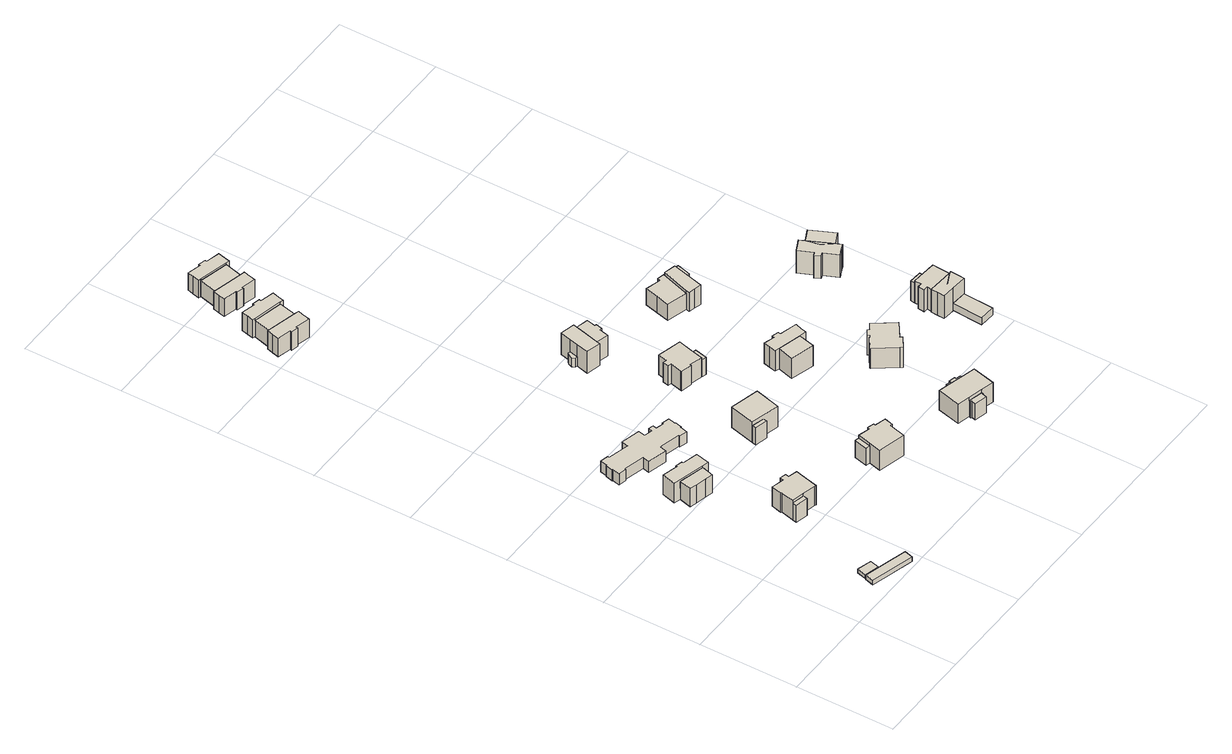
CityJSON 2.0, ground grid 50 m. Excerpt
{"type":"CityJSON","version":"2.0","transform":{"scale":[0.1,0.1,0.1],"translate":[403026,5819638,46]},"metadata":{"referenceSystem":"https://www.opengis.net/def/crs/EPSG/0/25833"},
"CityObjects":{
"building1":{"type":"Building","attributes":{"Gemeindeschluessel":"11000010","BezugspunktDach":"2200","function":"31001_2000","measuredHeight":2.18,"storeysAboveGround":1},"address":[{"country":"Germany","locality":"Berlin","thoroughfareNumber":"15 (45)","thoroughfareName":"Brebacher Weg"}],"geometry":[{"type":"Solid","lod":"1","boundaries":[[[[0,1,2,3]],[[4,5,6,7]],[[4,7,3,2]],[[5,4,2,1]],[[6,5,1,0]],[[7,6,0,3]]]]}]},
"building2":{"type":"Building","attributes":{"Gemeindeschluessel":"11000010","BezugspunktDach":"2200","function":"31001_2000","measuredHeight":2.57,"storeysAboveGround":1},"address":[{"country":"Germany","locality":"Berlin","thoroughfareNumber":"15 (39)","thoroughfareName":"Brebacher Weg"}],"geometry":[{"type":"Solid","lod":"1","boundaries":[[[[8,9,10,11]],[[12,13,14,15]],[[12,15,11,10]],[[13,12,10,9]],[[14,13,9,8]],[[15,14,8,11]]]]}]},
"building3":{"type":"Building","attributes":{"Gemeindeschluessel":"11000010","function":"31001_1010"},"address":[{"country":"Germany","locality":"Berlin","thoroughfareNumber":"12","thoroughfareName":"Landhausring"}],"children":["building3-1","building3-2"]},
"building3-1":{"type":"BuildingPart","attributes":{"BezugspunktDach":"2200","measuredHeight":12.74,"storeysAboveGround":2},"parents":["building3"],"geometry":[{"type":"MultiSurface","lod":"1","boundaries":[[[16,17,18,19,20,21,22,23,24]],[[25,26,27,28,29,30,31,32,33]],[[25,33,24,23]],[[26,25,23,22]],[[27,26,22,21]],[[28,27,21,20]],[[29,28,20,19]],[[30,29,19,18]],[[31,30,18,17]],[[32,31,17,16]],[[33,34,35,36,37,32,16,24]],[[38,39,40]],[[38,40,36,35,34]],[[40,39,32,37,36]]]}]},
"building3-2":{"type":"BuildingPart","attributes":{"BezugspunktDach":"2200","measuredHeight":12.77,"storeysAboveGround":2},"parents":["building3"],"geometry":[{"type":"Solid","lod":"1","boundaries":[[[[41,42,43,37,36,35,44]],[[34,40,32,45,46,47,48]],[[34,48,44,35]],[[45,32,37,43]],[[46,45,43,42]],[[47,46,42,41]],[[48,47,41,44]],[[40,34,35,36]],[[32,40,36,37]]]]}]},
"building4":{"type":"Building","attributes":{"Gemeindeschluessel":"11000010","function":"31001_1010"},"address":[{"country":"Germany","locality":"Berlin","thoroughfareNumber":"13","thoroughfareName":"Landhausring"}],"children":["building4-1","building4-2"]},
"building4-1":{"type":"BuildingPart","attributes":{"BezugspunktDach":"2200","measuredHeight":13.83,"storeysAboveGround":2},"parents":["building4"],"geometry":[{"type":"MultiSurface","lod":"1","boundaries":[[[49,50,51,52,53,54,55,56,57,58,59,60,61,62]],[[63,64,65,66,67,68,69,70,71,72,73,74,75,76]],[[63,76,62,61]],[[64,63,61,60]],[[65,64,60,59]],[[66,65,59,58]],[[67,66,58,57]],[[68,67,57,56]],[[69,68,56,55]],[[70,69,55,54]],[[71,70,54,53]],[[72,71,53,52]],[[73,72,52,51]],[[74,73,51,50]],[[75,74,50,49]],[[76,77,78,49,62]],[[75,79,78,77,76]]]}]},
"building4-2":{"type":"BuildingPart","attributes":{"BezugspunktDach":"2200","measuredHeight":9.96,"storeysAboveGround":2},"parents":["building4"],"geometry":[{"type":"Solid","lod":"1","boundaries":[[[[80,78,77,81]],[[76,75,82,83]],[[76,83,81,77]],[[82,75,78,80]],[[83,82,80,81]],[[75,76,77,78]]]]}]},
"building5":{"type":"Building","attributes":{"Gemeindeschluessel":"11000010","BezugspunktDach":"2200","function":"31001_1010","measuredHeight":6.43,"storeysAboveGround":1},"address":[{"country":"Germany","locality":"Berlin","thoroughfareNumber":"2","thoroughfareName":"Landhausring"}],"geometry":[{"type":"Solid","lod":"1","boundaries":[[[[84,85,86,87,88,89,90,91,92,93,94,95,96,97,98,99,100,101,102,103,104,105,106,107,108,109,110,111,112,113,114,115]],[[116,117,118,119,120,121,122,123,124,125,126,127,128,129,130,131,132,133,134,135,136,137,138,139,140,141,142,143,144,145,146,147]],[[116,147,115,114]],[[117,116,114,113]],[[118,117,113,112]],[[119,118,112,111]],[[120,119,111,110]],[[121,120,110,109]],[[122,121,109,108]],[[123,122,108,107]],[[124,123,107,106]],[[125,124,106,105]],[[126,125,105,104]],[[127,126,104,103]],[[128,127,103,102]],[[129,128,102,101]],[[130,129,101,100]],[[131,130,100,99]],[[132,131,99,98]],[[133,132,98,97]],[[134,133,97,96]],[[135,134,96,95]],[[136,135,95,94]],[[137,136,94,93]],[[138,137,93,92]],[[139,138,92,91]],[[140,139,91,90]],[[141,140,90,89]],[[142,141,89,88]],[[143,142,88,87]],[[144,143,87,86]],[[145,144,86,85]],[[146,145,85,84]],[[147,146,84,115]]]]}]},
"building6":{"type":"Building","attributes":{"name":"Haus 49","Gemeindeschluessel":"11000010","function":"31001_3051"},"address":[{"country":"Germany","locality":"Berlin","thoroughfareNumber":"15 (59)","thoroughfareName":"Brebacher Weg"}],"children":["building6-1","building6-2","building6-3"]},
"building6-1":{"type":"BuildingPart","attributes":{"BezugspunktDach":"2200","measuredHeight":12.03,"storeysAboveGround":2},"parents":["building6"],"geometry":[{"type":"MultiSurface","lod":"1","boundaries":[[[148,149,150,151,152,153,154,155,156,157,158,159]],[[160,161,162,163,164,165,166,167,168,169,170,171]],[[160,171,159,158]],[[161,160,158,157]],[[162,161,157,156]],[[163,162,163,172,173,156,155]],[[164,163,155,154]],[[165,164,154,153]],[[166,165,153,152]],[[167,166,152,151]],[[168,167,151,150]],[[169,168,150,149]],[[170,169,149,148]],[[171,170,148,159]],[[173,172,163,162]]]}]},
"building6-2":{"type":"BuildingPart","attributes":{"BezugspunktDach":"2200","measuredHeight":11.83,"storeysAboveGround":2},"parents":["building6"],"geometry":[{"type":"MultiSurface","lod":"1","boundaries":[[[174,175,176,177,178,179,180,181,182,183,184,185]],[[186,187,188,189,190,191,192,193,194,195,196,197]],[[186,197,185,184]],[[187,186,184,183]],[[188,187,183,182]],[[189,188,182,181]],[[190,189,181,180]],[[191,190,180,179]],[[192,191,179,178]],[[193,192,178,177]],[[194,193,177,176]],[[195,194,176,175]],[[198,199,200,201,175,174]],[[197,196,174,185]],[[202,196,203,199,198]],[[195,201,200,199,203]]]}]},
"building6-3":{"type":"BuildingPart","attributes":{"BezugspunktDach":"2200","measuredHeight":11.91,"storeysAboveGround":2},"parents":["building6"],"geometry":[{"type":"MultiSurface","lod":"1","boundaries":[[[172,200,199,198,173]],[[204,205,206,163,162]],[[204,162,173,198]],[[205,204,196,203]],[[206,205,199,203,195]],[[163,206,200,172]],[[203,196,207,198,199]],[[195,203,199,200]],[[163,208,172,173,162]]]}]},
"building7":{"type":"Building","attributes":{"Gemeindeschluessel":"11000010","function":"31001_1010"},"address":[{"country":"Germany","locality":"Berlin","thoroughfareNumber":"11","thoroughfareName":"Landhausring"}],"children":["building7-1","building7-2"]},
"building7-1":{"type":"BuildingPart","attributes":{"BezugspunktDach":"2200","measuredHeight":14.4,"storeysAboveGround":2},"parents":["building7"],"geometry":[{"type":"MultiSurface","lod":"1","boundaries":[[[209,210,211,212,213,214,215,216,217,218,219,220]],[[221,222,223,224,225,226,227,228,229,230,231,232]],[[221,232,220,219]],[[233,234,219,218]],[[223,222,218,217]],[[224,223,217,216]],[[225,224,216,215]],[[226,225,215,214]],[[227,226,214,213]],[[228,227,213,212]],[[229,228,212,211]],[[230,229,211,210]],[[231,230,210,209]],[[232,231,209,220]],[[222,221,234,233]]]}]},
"building7-2":{"type":"BuildingPart","attributes":{"BezugspunktDach":"2200","measuredHeight":10.09,"storeysAboveGround":2},"parents":["building7"],"geometry":[{"type":"Solid","lod":"1","boundaries":[[[[234,233,235,236]],[[237,222,221,238]],[[237,238,236,235]],[[222,237,235,233]],[[238,221,234,236]],[[222,233,234,221]]]]}]},
"building8":{"type":"Building","attributes":{"Gemeindeschluessel":"11000010","function":"31001_1010"},"address":[{"country":"Germany","locality":"Berlin","thoroughfareNumber":"10","thoroughfareName":"Landhausring"}],"children":["building8-1","building8-2"]},
"building8-1":{"type":"BuildingPart","attributes":{"BezugspunktDach":"2200","measuredHeight":14.2,"storeysAboveGround":2},"parents":["building8"],"geometry":[{"type":"MultiSurface","lod":"1","boundaries":[[[239,240,241,242]],[[243,244,245,246]],[[243,246,242,241]],[[244,243,241,240]],[[245,244,240,239]],[[246,247,248,249,245,239,242]],[[249,248,247,246]]]}]},
"building8-2":{"type":"BuildingPart","attributes":{"BezugspunktDach":"2200","measuredHeight":9.91,"storeysAboveGround":2},"parents":["building8"],"geometry":[{"type":"Solid","lod":"1","boundaries":[[[[250,248,247,251]],[[246,249,252,253]],[[246,253,251,247]],[[252,249,248,250]],[[253,252,250,251]],[[249,246,247,248]]]]}]},
"building9":{"type":"Building","attributes":{"name":"Haus 50 Kita","Gemeindeschluessel":"11000010","function":"31001_3065"},"address":[{"country":"Germany","locality":"Berlin","thoroughfareNumber":"15 (60)","thoroughfareName":"Brebacher Weg"}],"children":["building9-1","building9-2","building9-3"]},
"building9-1":{"type":"BuildingPart","attributes":{"BezugspunktDach":"2200","measuredHeight":11.57,"storeysAboveGround":2},"parents":["building9"],"geometry":[{"type":"MultiSurface","lod":"1","boundaries":[[[254,255,256,257,258,259,260,261,262,263,264,265]],[[266,267,268,269,270,271,272,273,274,275,276,277]],[[266,277,265,264]],[[267,266,264,263]],[[268,267,263,262]],[[278,279,280,262,261]],[[270,269,261,260]],[[271,270,260,259]],[[272,271,259,258]],[[273,272,258,257]],[[274,273,257,256]],[[275,274,256,255]],[[276,275,255,254]],[[277,276,254,265]],[[269,268,280,279,278]]]}]},
"building9-2":{"type":"BuildingPart","attributes":{"BezugspunktDach":"2200","measuredHeight":11.62,"storeysAboveGround":2},"parents":["building9"],"geometry":[{"type":"MultiSurface","lod":"1","boundaries":[[[278,281,282,283,279]],[[284,285,286,269,268]],[[284,268,279,283]],[[285,284,287,288]],[[286,285,282,288,289]],[[269,286,281,278]],[[288,287,290,283,282]],[[289,288,282,281]],[[268,269,278,279,291]]]}]},
"building9-3":{"type":"BuildingPart","attributes":{"BezugspunktDach":"2200","measuredHeight":11.39,"storeysAboveGround":2},"parents":["building9"],"geometry":[{"type":"MultiSurface","lod":"1","boundaries":[[[292,293,294,295,296,297,298,299,300,301,302,303]],[[304,305,306,307,308,309,310,311,312,289,287,313]],[[304,313,303,302]],[[305,304,302,301]],[[306,305,301,300]],[[307,306,300,299]],[[308,307,299,298]],[[309,308,298,297]],[[310,309,297,296]],[[311,310,296,295]],[[312,311,295,294]],[[289,312,294,293]],[[283,282,314,282,281,293,292]],[[313,287,292,303]],[[287,288,282,283]],[[288,289,281,282,314]]]}]},
"building10":{"type":"Building","attributes":{"Gemeindeschluessel":"11000010","function":"31001_1010"},"address":[{"country":"Germany","locality":"Berlin","thoroughfareNumber":"4","thoroughfareName":"Landhausring"}],"children":["building10-1","building10-2"]},
"building10-1":{"type":"BuildingPart","attributes":{"BezugspunktDach":"2200","measuredHeight":14,"storeysAboveGround":2},"parents":["building10"],"geometry":[{"type":"MultiSurface","lod":"1","boundaries":[[[315,316,317,318,319,320,321,322,323,324,325,326,327]],[[328,329,330,331,332,333,334,335,336,337,338,339,340]],[[328,340,327,326]],[[329,328,326,325]],[[330,329,325,324]],[[331,330,324,323]],[[332,331,323,322]],[[333,332,322,321]],[[334,341,342,321,320]],[[335,334,320,319]],[[336,335,319,318]],[[337,336,318,317]],[[338,337,317,316]],[[339,338,316,315]],[[340,339,315,327]],[[342,341,334,333]]]}]},
"building10-2":{"type":"BuildingPart","attributes":{"BezugspunktDach":"2200","measuredHeight":10.13,"storeysAboveGround":2},"parents":["building10"],"geometry":[{"type":"MultiSurface","lod":"1","boundaries":[[[343,344,342,341]],[[333,345,346,334]],[[345,333,342,344]],[[346,345,344,343]],[[334,346,343,341]],[[334,347,341,342,333]]]}]},
"building11":{"type":"Building","attributes":{"Gemeindeschluessel":"11000010","function":"31001_1010"},"address":[{"country":"Germany","locality":"Berlin","thoroughfareNumber":"1","thoroughfareName":"Landhausring"}],"children":["building11-1","building11-2","building11-3"]},
"building11-1":{"type":"BuildingPart","attributes":{"BezugspunktDach":"2200","measuredHeight":15.11,"storeysAboveGround":2},"parents":["building11"],"geometry":[{"type":"MultiSurface","lod":"1","boundaries":[[[348,349,350,351,352,353,354,355]],[[356,357,358,359,360,361,362,363]],[[356,363,355,354]],[[364,365,354,353]],[[357,356,366,367]],[[358,357,353,352]],[[359,358,352,351]],[[368,369,370,359,351,350]],[[371,368,360,350,349]],[[362,361,349,348]],[[363,362,348,355]],[[367,366,365,364]],[[360,370,369,368]],[[361,372,360,368,371]]]}]},
"building11-2":{"type":"BuildingPart","attributes":{"BezugspunktDach":"2200","measuredHeight":13.56,"storeysAboveGround":2},"parents":["building11"],"geometry":[{"type":"MultiSurface","lod":"1","boundaries":[[[373,374,375,376,377,378,379,369,371]],[[370,380,381,382,383,384,385,386,361]],[[380,370,369,379]],[[381,380,379,378]],[[382,381,378,377]],[[383,382,377,376]],[[384,383,376,375]],[[385,384,375,374]],[[386,385,374,373]],[[361,386,373,371]],[[370,360,368,369]],[[368,360,361,371]]]}]},
"building11-3":{"type":"BuildingPart","attributes":{"BezugspunktDach":"2200","measuredHeight":5.33,"storeysAboveGround":2},"parents":["building11"],"geometry":[{"type":"Solid","lod":"1","boundaries":[[[[387,365,364,388,389,390]],[[391,392,367,366,393,394]],[[391,394,390,389]],[[392,391,389,388]],[[367,392,388,364]],[[393,366,365,387]],[[394,393,387,390]],[[367,364,365,366]]]]}]},
"building12":{"type":"Building","attributes":{"Gemeindeschluessel":"11000010","function":"31001_1010"},"address":[{"country":"Germany","locality":"Berlin","thoroughfareNumber":"9","thoroughfareName":"Landhausring"}],"children":["building12-1","building12-2","building12-3"]},
"building12-1":{"type":"BuildingPart","attributes":{"BezugspunktDach":"2200","measuredHeight":12.87,"storeysAboveGround":2},"parents":["building12"],"geometry":[{"type":"MultiSurface","lod":"1","boundaries":[[[395,396,397,398,399,400,401,402]],[[403,404,405,406,407,408,409,410]],[[403,410,402,401]],[[404,403,401,400]],[[405,411,412,404,400,399]],[[406,405,399,398]],[[407,406,398,397]],[[408,407,397,396]],[[413,414,408,396,395]],[[410,409,395,402]],[[404,412,411,405]],[[409,415,408,414,413]]]}]},
"building12-2":{"type":"BuildingPart","attributes":{"BezugspunktDach":"2200","measuredHeight":9.51,"storeysAboveGround":2},"parents":["building12"],"geometry":[{"type":"MultiSurface","lod":"1","boundaries":[[[411,416,417,418,419,420,421,412]],[[422,423,424,425,426,427,405,404]],[[422,404,412,421]],[[423,422,421,420]],[[424,423,420,419]],[[425,424,419,418]],[[426,425,418,417]],[[427,426,417,416]],[[405,427,416,411]],[[404,405,411,412,428]]]}]},
"building12-3":{"type":"BuildingPart","attributes":{"BezugspunktDach":"2200","measuredHeight":9.51,"storeysAboveGround":2},"parents":["building12"],"geometry":[{"type":"Solid","lod":"1","boundaries":[[[[429,430,431,414,413,432,433,434]],[[435,436,409,408,437,438,439,440]],[[435,440,434,433]],[[436,435,433,432]],[[409,436,432,413]],[[437,408,414,431]],[[438,437,431,430]],[[439,438,430,429]],[[440,439,429,434]],[[409,413,414,408]]]]}]},
"building13":{"type":"Building","attributes":{"Gemeindeschluessel":"11000010","function":"31001_1010"},"address":[{"country":"Germany","locality":"Berlin","thoroughfareNumber":"6","thoroughfareName":"Landhausring"}],"children":["building13-1","building13-2"]},
"building13-1":{"type":"BuildingPart","attributes":{"BezugspunktDach":"2200","measuredHeight":13.28,"storeysAboveGround":2},"parents":["building13"],"geometry":[{"type":"MultiSurface","lod":"1","boundaries":[[[441,442,443,444,445,446,447,448,449,450,451,452]],[[453,454,455,456,457,458,459,460,461,462,463,464]],[[453,464,452,451]],[[454,453,451,450]],[[455,454,450,449]],[[456,455,449,448]],[[457,456,448,447]],[[458,457,447,446]],[[459,458,446,445]],[[460,459,445,444]],[[461,460,444,443]],[[462,461,443,442]],[[464,463,441,452]],[[463,462,465,442,441]],[[466,463,441]]]}]},
"building13-2":{"type":"BuildingPart","attributes":{"BezugspunktDach":"2200","measuredHeight":13.4,"storeysAboveGround":2},"parents":["building13"],"geometry":[{"type":"MultiSurface","lod":"1","boundaries":[[[467,468,469,470,471]],[[463,462,472,473]],[[463,473,471,470]],[[442,441,470,469]],[[462,469,468]],[[472,462,468,467]],[[473,472,467,471]],[[462,463,441,442]]]}]},
"building14":{"type":"Building","attributes":{"Gemeindeschluessel":"11000010","BezugspunktDach":"2200","function":"31001_1010","measuredHeight":14.11,"storeysAboveGround":2},"address":[{"country":"Germany","locality":"Berlin","thoroughfareNumber":"8","thoroughfareName":"Landhausring"}],"geometry":[{"type":"Solid","lod":"1","boundaries":[[[[474,475,476,477,478,479,480,481,482,483,484,485,486,487]],[[488,489,490,491,492,493,494,495,496,497,498,499,500,501]],[[488,501,487,486]],[[489,488,486,485]],[[490,489,485,484]],[[491,490,484,483]],[[492,491,483,482]],[[493,492,482,481]],[[494,493,481,480]],[[495,494,480,479]],[[496,495,479,478]],[[497,496,478,477]],[[498,497,477,476]],[[499,498,476,475]],[[500,499,475,474]],[[501,500,474,487]]]]}]},
"building15":{"type":"Building","attributes":{"Gemeindeschluessel":"11000010","function":"31001_1010"},"address":[{"country":"Germany","locality":"Berlin","thoroughfareNumber":"3","thoroughfareName":"Landhausring"}],"children":["building15-1","building15-2","building15-3"]},
"building15-1":{"type":"BuildingPart","attributes":{"BezugspunktDach":"2200","measuredHeight":12.39,"storeysAboveGround":2},"parents":["building15"],"geometry":[{"type":"MultiSurface","lod":"1","boundaries":[[[502,503,504,505,506,507,508]],[[509,510,511,512,513,514,515]],[[509,515,508,507]],[[510,509,516,517,518,519,520,521,507,506]],[[511,510,506,505]],[[512,522,523,505,504]],[[513,512,504,503]],[[514,513,503,502]],[[515,514,502,508]],[[519,518,517,520]],[[521,520,517,516]],[[511,523,522,512]]]}]},
"building15-2":{"type":"BuildingPart","attributes":{"BezugspunktDach":"2200","measuredHeight":10.27,"storeysAboveGround":2},"parents":["building15"],"geometry":[{"type":"Solid","lod":"1","boundaries":[[[[524,525,523,522]],[[511,526,527,512]],[[526,511,523,525]],[[527,526,525,524]],[[512,527,524,522]],[[511,512,522,523]]]]}]},
"building15-3":{"type":"BuildingPart","attributes":{"BezugspunktDach":"2200","measuredHeight":12.29,"storeysAboveGround":2},"parents":["building15"],"geometry":[{"type":"MultiSurface","lod":"1","boundaries":[[[521,520,519,528,529,530,531,532,533]],[[534,535,536,537,538,518,517,516,539]],[[534,539,533,532]],[[535,534,532,531]],[[536,535,531,530]],[[537,536,530,529]],[[538,537,529,528]],[[518,538,528,519]],[[539,516,521,533]],[[517,518,519,520]],[[517,540,520,521,516]]]}]},
"building16":{"type":"Building","attributes":{"Gemeindeschluessel":"11000010","function":"31001_1010"},"address":[{"country":"Germany","locality":"Berlin","thoroughfareNumber":"7","thoroughfareName":"Landhausring"}],"children":["building16-1","building16-2","building16-3","building16-4"]},
"building16-1":{"type":"BuildingPart","attributes":{"BezugspunktDach":"2200","measuredHeight":14.41,"storeysAboveGround":2},"parents":["building16"],"geometry":[{"type":"MultiSurface","lod":"1","boundaries":[[[541,542,543,544,545,546,547,548,549,550]],[[551,552,553,554,555,556,557,558,559,560]],[[551,560,550,549]],[[552,551,549,548]],[[553,552,548,547]],[[561,562,553,547,546]],[[555,554,546,545]],[[556,555,545,544]],[[557,556,544,543]],[[558,557,543,542]],[[559,558,542,541]],[[560,559,541,550]],[[554,553,562,561]]]}]},
"building16-2":{"type":"BuildingPart","attributes":{"BezugspunktDach":"2200","measuredHeight":4.04,"storeysAboveGround":2},"parents":["building16"],"geometry":[{"type":"Solid","lod":"1","boundaries":[[[[563,564,565,566]],[[567,568,569,570]],[[567,570,566,565]],[[569,568,564,563]],[[570,569,563,566]],[[567,565,564,568]]]]}]},
"building16-3":{"type":"BuildingPart","attributes":{"BezugspunktDach":"2200","measuredHeight":14.41,"storeysAboveGround":2},"parents":["building16"],"geometry":[{"type":"MultiSurface","lod":"1","boundaries":[[[571,572,573,574,575,576,577,578,579]],[[580,581,558,556,582,583,584,585,586]],[[580,586,579,578]],[[581,580,578,577]],[[558,581,577,576]],[[556,558,576,575]],[[582,556,575,574]],[[583,582,574,573]],[[584,583,573,572]],[[587,565,564,572,571]],[[585,584,568,567]],[[586,585,571,579]],[[567,568,564,565,587]]]}]},
"building16-4":{"type":"BuildingPart","attributes":{"BezugspunktDach":"2200","measuredHeight":11.51,"storeysAboveGround":2},"parents":["building16"],"geometry":[{"type":"Solid","lod":"1","boundaries":[[[[561,588,589,562]],[[590,591,554,553]],[[590,553,562,589]],[[591,590,589,588]],[[554,591,588,561]],[[553,554,561,562]]]]}]},
"building17":{"type":"Building","attributes":{"Gemeindeschluessel":"11000010","function":"31001_1010"},"address":[{"country":"Germany","locality":"Berlin","thoroughfareNumber":"5","thoroughfareName":"Landhausring"}],"children":["building17-1","building17-2"]},
"building17-1":{"type":"BuildingPart","attributes":{"BezugspunktDach":"2200","measuredHeight":14.54,"storeysAboveGround":2},"parents":["building17"],"geometry":[{"type":"Solid","lod":"1","boundaries":[[[[592,593,594,595,596,597,598,599,600,601,602,603]],[[604,605,606,607,608,609,610,611,612,613,614,615]],[[604,615,603,602]],[[605,604,602,601]],[[606,605,601,600]],[[607,606,600,599]],[[608,607,599,598]],[[609,608,598,597]],[[610,609,597,596]],[[611,610,596,595]],[[612,611,595,594]],[[613,612,594,593]],[[614,613,593,592]],[[615,614,592,603]]]]}]},
"building17-2":{"type":"BuildingPart","attributes":{"BezugspunktDach":"2200","measuredHeight":13.55,"storeysAboveGround":2},"parents":["building17"],"geometry":[{"type":"Solid","lod":"1","boundaries":[[[[616,599,617,618,619,600]],[[620,621,622,607,623,606]],[[620,606,600,619]],[[621,620,619,618]],[[622,621,618,617]],[[607,622,617,599]],[[623,607,599,616]],[[606,623,616,600]]]]}]}
},
"vertices":[
[290,89,65],[302,136,65],[229,156,65],[215,109,65],[229,156,43],[302,136,43],[290,89,43],[215,109,43],
[422,1,66],[434,45,66],[214,105,66],[202,60,66],[214,105,41],[434,45,41],[422,1,41],[202,60,41],
[325,1024,165],[359,1016,165],[376,1086,165],[297,1106,165],[298,1113,165],[264,1122,165],[263,1115,165],[183,1136,165],[164,1065,165],[183,1136,51],[263,1115,51],[264,1122,51],[298,1113,51],[297,1106,51],[376,1086,51],[359,1016,51],[325,1024,51],[164,1065,51],[198,1056,51],[198,1056,157],[261,1040,157],[325,1024,157],[252,1043,51],[271,1038,51],[261,1040,51],
[218,984,157],[270,971,157],[309,962,157],[181,994,157],[309,962,51],[270,971,51],[218,984,51],[181,994,51],
[423,565,157],[489,549,157],[496,547,157],[511,607,157],[526,667,157],[480,679,157],[484,697,157],[454,705,157],[449,686,157],[391,701,157],[386,702,157],[372,648,157],[377,646,157],[360,580,157],[377,646,44],[372,648,44],[386,702,44],[391,701,44],[449,686,44],[454,705,44],[484,697,44],[480,679,44],[526,667,44],[511,607,44],[496,547,44],[489,549,44],[423,565,44],[360,580,44],[360,580,144],[423,565,144],[423,565,138],
[417,542,144],[355,558,144],[417,542,44],[355,558,44],
[168,1320,117],[170,1326,117],[276,1299,117],[267,1266,117],[365,1241,117],[373,1275,117],[479,1248,117],[478,1241,117],[517,1231,117],[527,1268,117],[530,1267,117],[540,1304,117],[536,1305,117],[545,1342,117],[506,1352,117],[505,1345,117],[465,1355,117],[470,1375,117],[444,1381,117],[440,1362,117],[399,1372,117],[407,1407,117],[310,1431,117],[302,1397,117],[195,1424,117],[196,1431,117],[157,1441,117],[148,1404,117],[145,1405,117],[135,1368,117],[138,1367,117],[129,1329,117],[138,1367,52],[135,1368,52],[145,1405,52],[148,1404,52],[157,1441,52],[196,1431,52],[195,1424,52],[302,1397,52],[310,1431,52],[407,1407,52],[399,1372,52],[440,1362,52],[444,1381,52],[470,1375,52],[465,1355,52],[505,1345,52],[506,1352,52],[545,1342,52],[536,1305,52],[540,1304,52],[530,1267,52],[527,1268,52],[517,1231,52],[478,1241,52],[479,1248,52],[373,1275,52],[365,1241,52],[267,1266,52],[276,1299,52],[170,1326,52],[168,1320,52],[129,1329,52],
[69,2994,175],[67,2985,175],[102,2976,175],[104,2985,175],[177,2967,175],[186,3000,175],[194,3033,175],[179,3037,175],[29,3074,175],[17,3077,175],[9,3045,175],[0,3012,175],[9,3045,67],[17,3077,67],[29,3074,67],[179,3037,67],[194,3033,67],[186,3000,67],[177,2967,67],[104,2985,67],[102,2976,67],[67,2985,67],[69,2994,67],[0,3012,67],[179,3037,164],[29,3074,164],
[53,3166,175],[201,3132,175],[217,3128,175],[225,3159,175],[233,3190,175],[162,3208,175],[165,3217,175],[126,3226,175],[125,3217,175],[56,3234,175],[48,3202,175],[40,3169,175],[48,3202,68],[56,3234,68],[125,3217,68],[126,3226,68],[165,3217,68],[162,3208,68],[233,3190,68],[225,3159,68],[217,3128,68],[201,3132,68],[53,3166,68],[40,3169,68],[53,3166,164],[127,3149,164],[201,3132,164],[201,3132,84],[53,3166,140],[127,3149,68],
[53,3166,67],[127,3149,67],[201,3132,67],[53,3166,136],[179,3037,144],
[987,412,146],[1009,496,146],[1019,494,146],[1030,537,146],[1021,540,146],[975,552,146],[977,562,146],[943,571,146],[940,560,146],[881,576,146],[865,509,146],[849,447,146],[865,509,28],[881,576,28],[940,560,28],[943,571,28],[977,562,28],[975,552,28],[1021,540,28],[1030,537,28],[1019,494,28],[1009,496,28],[987,412,28],[849,447,28],[881,576,129],[865,509,129],
[860,581,129],[843,514,129],[860,581,28],[843,514,28],
[830,964,162],[863,1092,162],[718,1128,162],[685,1001,162],[718,1128,41],[863,1092,41],[830,964,41],[685,1001,41],[685,1001,140],[748,985,140],[748,985,41],
[744,964,140],[680,980,140],[744,964,41],[680,980,41],
[154,3331,175],[153,3323,175],[188,3314,175],[190,3322,175],[262,3305,175],[270,3337,175],[278,3368,175],[261,3372,175],[115,3407,175],[101,3411,175],[93,3379,175],[85,3348,175],[93,3379,71],[101,3411,71],[115,3407,71],[261,3372,71],[278,3368,71],[270,3337,71],[262,3305,71],[190,3322,71],[188,3314,71],[153,3323,71],[154,3331,71],[85,3348,71],[261,3372,164],[115,3407,164],[115,3407,141],
[286,3467,164],[212,3485,164],[139,3503,164],[139,3503,71],[212,3485,71],[286,3467,71],[139,3503,72],[212,3485,72],[286,3467,72],[139,3503,100],[115,3407,105],
[139,3503,174],[286,3467,174],[302,3463,174],[310,3495,174],[318,3527,174],[248,3545,174],[250,3554,174],[212,3563,174],[211,3554,174],[142,3571,174],[133,3539,174],[125,3506,174],[133,3539,72],[142,3571,72],[211,3554,72],[212,3563,72],[250,3554,72],[248,3545,72],[318,3527,72],[310,3495,72],[302,3463,72],[125,3506,72],[212,3485,148],
[813,1504,154],[799,1446,154],[797,1441,154],[854,1428,154],[855,1433,154],[919,1417,154],[934,1479,154],[953,1552,154],[892,1567,154],[832,1582,154],[821,1536,154],[803,1540,154],[795,1509,154],[803,1540,40],[821,1536,40],[832,1582,40],[892,1567,40],[953,1552,40],[934,1479,40],[919,1417,40],[855,1433,40],[854,1428,40],[797,1441,40],[799,1446,40],[813,1504,40],[795,1509,40],[919,1417,141],[934,1479,141],
[944,1410,141],[958,1473,141],[958,1473,40],[944,1410,40],[919,1417,139],
[738,1826,170],[743,1848,170],[762,1923,170],[778,1988,170],[707,2005,170],[693,1949,170],[682,1906,170],[667,1844,170],[682,1906,42],[693,1949,42],[707,2005,42],[778,1988,42],[762,1923,42],[743,1848,42],[738,1826,42],[667,1844,42],[693,1949,97],[682,1906,97],[682,1906,44],[693,1949,44],[762,1923,162],[775,1976,162],[775,1976,42],[743,1848,162],[760,1916,42],
[810,1831,162],[821,1879,162],[833,1877,162],[841,1911,162],[832,1913,162],[843,1959,162],[841,1959,162],[841,1959,42],[843,1959,42],[832,1913,42],[841,1911,42],[833,1877,42],[821,1879,42],[810,1831,42],
[672,1908,97],[682,1952,97],[670,1944,97],[664,1922,97],[670,1944,44],[682,1952,44],[672,1908,44],[664,1922,44],
[1372,324,119],[1444,306,119],[1508,290,119],[1537,407,119],[1477,422,119],[1397,443,119],[1337,458,119],[1307,340,119],[1337,458,7],[1397,443,7],[1477,422,7],[1537,407,7],[1508,290,7],[1444,306,7],[1372,324,7],[1307,340,7],[1477,422,102],[1397,443,102],[1372,324,102],[1444,306,102],[1377,323,7],
[1483,443,102],[1459,449,102],[1460,458,102],[1429,465,102],[1427,457,102],[1402,464,102],[1402,464,7],[1427,457,7],[1429,465,7],[1460,458,7],[1459,449,7],[1483,443,7],[1397,443,91],
[1431,274,102],[1437,297,102],[1441,296,102],[1369,314,102],[1374,313,102],[1368,290,102],[1374,313,7],[1369,314,7],[1441,296,7],[1437,297,7],[1431,274,7],[1368,290,7],
[1147,1164,160],[1264,1133,160],[1300,1124,160],[1309,1156,160],[1319,1188,160],[1230,1211,160],[1233,1224,160],[1200,1233,160],[1197,1221,160],[1142,1236,160],[1133,1203,160],[1125,1170,160],[1133,1203,41],[1142,1236,41],[1197,1221,41],[1200,1233,41],[1233,1224,41],[1230,1211,41],[1319,1188,41],[1309,1156,41],[1300,1124,41],[1264,1133,41],[1147,1164,41],[1125,1170,41],[1264,1134,100],[1147,1164,81],
[1244,1051,161],[1264,1133,161],[1264,1134,161],[1147,1164,161],[1124,1083,161],[1244,1051,41],[1124,1083,41],
[1376,838,149],[1450,733,149],[1457,722,149],[1513,762,149],[1505,772,149],[1582,827,149],[1509,931,149],[1475,907,149],[1468,917,149],[1441,898,149],[1448,888,149],[1432,877,149],[1430,882,149],[1374,842,149],[1430,882,32],[1432,877,32],[1448,888,32],[1441,898,32],[1468,917,32],[1475,907,32],[1509,931,32],[1582,827,32],[1505,772,32],[1513,762,32],[1457,722,32],[1450,733,32],[1376,838,32],[1374,842,32],
[1282,1688,148],[1316,1680,148],[1340,1771,148],[1358,1841,148],[1299,1856,148],[1253,1714,148],[1249,1697,148],[1253,1714,35],[1299,1856,35],[1358,1841,35],[1340,1771,35],[1316,1680,35],[1282,1688,35],[1249,1697,35],[1253,1714,36],[1274,1780,36],[1299,1856,36],[1299,1856,131],[1274,1780,131],[1253,1714,131],[1340,1771,138],[1358,1841,138],
[1359,1767,138],[1377,1836,138],[1377,1836,35],[1359,1767,35],
[1300,1861,131],[1265,1870,131],[1261,1855,131],[1183,1875,131],[1166,1808,131],[1149,1741,131],[1166,1808,36],[1183,1875,36],[1261,1855,36],[1265,1870,36],[1300,1861,36],[1149,1741,36],[1274,1780,104],
[1857,858,132],[1855,834,132],[1917,794,132],[1983,825,132],[1990,916,132],[1926,922,132],[1861,927,132],[1859,892,132],[1838,893,132],[1836,860,132],[1838,893,3],[1859,892,3],[1861,927,3],[1926,922,3],[1990,916,3],[1983,825,3],[1917,794,3],[1855,834,3],[1857,858,3],[1836,860,3],[1926,922,118],[1861,927,118],
[1978,598,46],[1988,753,46],[1909,759,46],[1898,604,46],[1909,759,6],[1988,753,6],[1978,598,6],[1898,604,6],
[1909,759,136],[1988,753,136],[1991,789,136],[1993,825,136],[1983,825,136],[1855,834,136],[1850,834,136],[1848,799,136],[1845,764,136],[1848,799,3],[1850,834,3],[1993,825,3],[1991,789,3],[1988,753,3],[1909,759,3],[1845,764,3],[1909,759,30],
[1927,944,118],[1863,949,118],[1863,949,3],[1927,944,3],
[1762,1382,148],[1745,1374,148],[1759,1344,148],[1777,1351,148],[1810,1279,148],[1841,1294,148],[1872,1308,148],[1860,1335,148],[1804,1457,148],[1791,1484,148],[1760,1469,148],[1729,1455,148],[1760,1469,16],[1791,1484,16],[1804,1457,16],[1860,1335,16],[1872,1308,16],[1841,1294,16],[1810,1279,16],[1777,1351,16],[1759,1344,16],[1745,1374,16],[1762,1382,16],[1729,1455,16],
[1818,1389,148],[1924,1366,148],[1896,1426,148],[1868,1487,148],[1868,1487,16],[1896,1426,16],[1924,1366,16],[1818,1389,16]
]}
